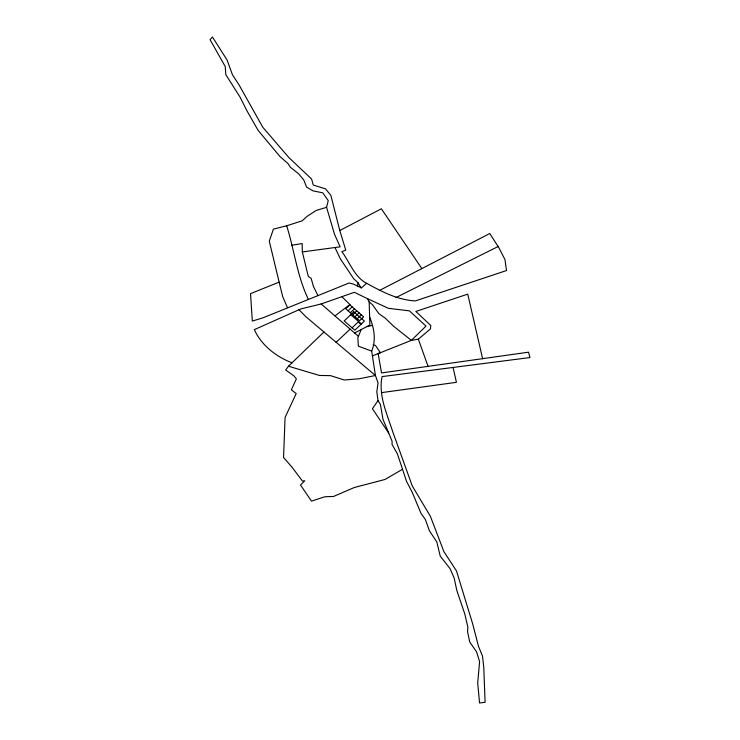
<?xml version="1.0" encoding="UTF-8"?>
<svg xmlns="http://www.w3.org/2000/svg" width="740" height="740" viewBox="0 0 740 740"><rect width="100%" height="100%" fill="white"/><g stroke="black" fill="none" stroke-linecap="round" stroke-linejoin="round"><path stroke-width="1.11" d="M357.587 286.065L357.929 282.606L353.609 278.638L340.308 258.76L334.97 247.511L302.336 251.952L308.312 276.473L311.124 278.314L313.473 286.519L317.987 295.667M482.628 358.798L467.754 294.132L415.825 311.466L430.763 325.443L430.486 328.893L418.341 339.188L411.366 340.363L378.159 353.618L381.526 372.923L528.536 352.185L529.942 357.559L382.071 376.595C378.205 395.558 387.177 414.224 392.811 431.957L412.245 485.884L430.412 516.372L443.935 551.698L456.488 570.947L472.712 623.987L478.456 646.214L482.489 656.075L483.757 667.184L485.098 702.26L479.557 703L477.707 683.02L479.603 661.634L476.569 651.848L469.697 641.895L467.55 631.71L467.856 627.113L464.794 613.95L456.821 590.474L454.166 578.042L450.059 568.625L440.235 556.11L436.822 541.939L429.422 530.811L425.352 519.462L421.032 513.394L411.976 491.758L406.519 481.379L397.454 453.981L392.052 444.407L392.089 441.216L382.987 419.303L380.397 404.475L378.001 400.599L376.817 391.775L378.066 382.802L375.43 375.513L371.684 351.093C376.355 339.808 374.098 328.014 369.63 317.044M334.97 247.511L340.113 246.855L334.434 234.062L326.59 207.329L328.246 200.596L322.76 192.826L312.928 190.846L306.619 187.081L303.742 179.894L298.479 173.697L290.441 167.314L287.925 163.503L280.081 156.658L258.195 130.481L246.929 110.806L239.991 96.959L225.802 74.657L225.247 66.563L210.058 39.673L212.436 37L227.088 60.005L232.462 74.768L239.002 84.832L262.857 127.335L288.729 157.407L311.577 179.024L313.298 185.074L325.507 188.867L330.845 195.323L339.789 230.538L345.765 250.148L341.871 251.637C349.789 262.265 354.293 276.815 366.615 283.309C381.923 291.662 397.574 300.005 415.362 300.912L506.493 270.553L504.957 259.546L498.825 247.641L489.778 233.516L379.888 290.256M361.166 329.559L357.836 337.81L358.373 346.181L371.684 351.093M378.001 400.599L372.424 408.711L388.694 433.048M323.926 332.029L288.461 366.226L285.659 369.963L294.021 375.966L296.37 378.871L291.375 389.841L296.185 393.588L285.085 417.416L283.55 457.459L291.995 467.162L302.429 481.055L304.723 480.76L300.496 485.015L311.503 501.128L324.934 496.753L333.564 496.457L354.303 487.512L384.994 479.474L402.514 469.271M348.068 310.782L352.175 306.869M350.362 312.77L354.46 308.858M352.656 314.759L356.754 310.846M354.95 316.748L359.048 312.826M357.235 318.727L361.342 314.815M352.092 327.82L358.243 321.946L360.99 324.333M336.08 342.324L350.159 329.124M366.615 283.309L361.259 288.082L357.929 282.606M292.032 362.776C276.279 356.911 261.211 345.136 254.357 329.624L300.764 308.95L321.188 303.955L334.97 315.952L349.891 304.519L341.871 296.675M339.789 230.538L381.368 208.773L421.846 268.592M354.589 332.972L369.88 325.036L369.177 301.966L367.567 298.71L354.303 292.309L321.188 303.955M395.937 297.563L498.113 246.54M361.037 287.712L353.711 284.225L349.243 282.957L262.848 317.876L252.321 321.068L250.536 293.651L279.137 282.116L269.286 241.129L273.402 229.123L286.676 225.783L302.096 220.844L307.294 216.228L316.128 210.465L326.59 207.329M372.701 355.783L380.425 352.712L375.522 345.525L373.191 344.803M366.79 326.636L372.164 325.443M291.856 245.236L302.17 243.543L302.336 251.952M381.442 392.644L456.423 382.33L453.084 367.466M288.461 366.226L319.43 375.448L330.558 375.643L344.239 379.999L359.205 378.769L375.43 375.513L305.879 316.729L299.006 309.727M367.567 298.71L388.463 308.339L409.368 310.846L426.009 326.09L411.366 340.363L393.661 326.294L385.161 318.098L378.788 313.566L372.47 304.686L369.177 301.966M350.751 314.704L361.407 323.944M334.97 315.952L358.364 336.247M287.462 307.655L282.699 296.601L279.137 282.116M308.478 299.534C297.138 276.316 294.4 250.277 286.676 225.783M418.341 339.188L428.173 366.642M349.881 304.88L345.784 308.793L359.529 320.716L363.627 316.803L349.881 304.88M353.776 311.818L344.193 320.957L354.839 330.197L364.422 321.058L353.776 311.818"/></g></svg>
